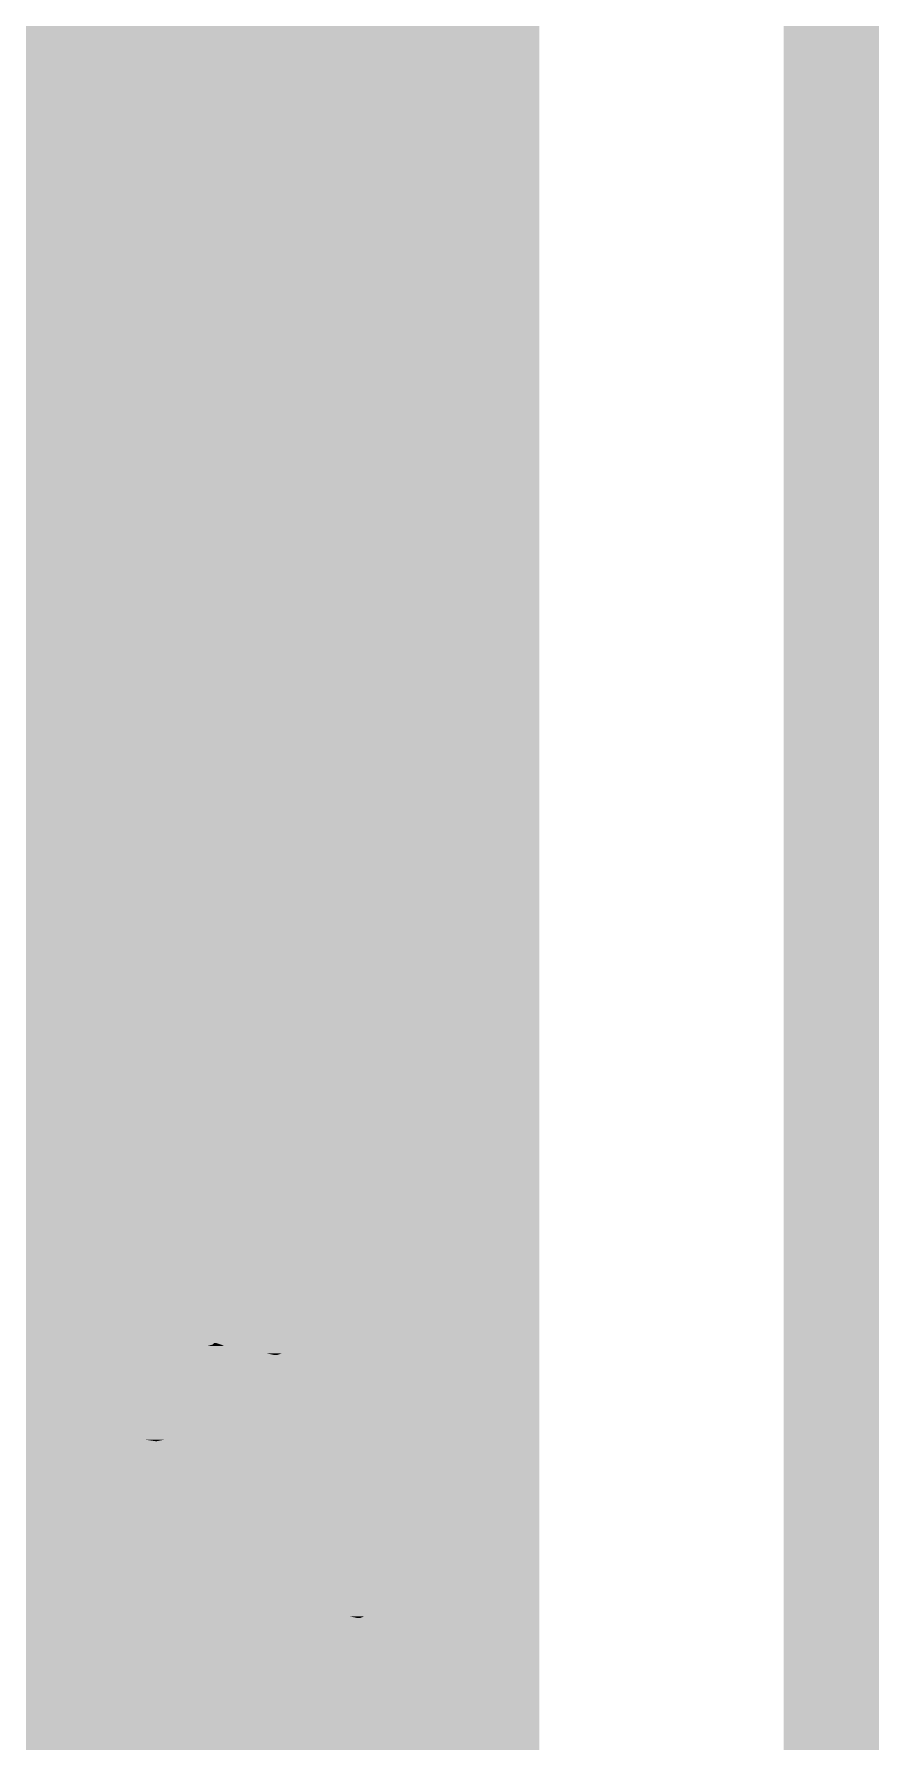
# Model space of a CAD drawing. Header units: millimetres. Extents: x -0.19 to 3.91, y -0.06 to 2.26.
# Drawn here: x 2.2633 to 2.3681, y 1.1543 to 1.366 of the extents above; entities that cross this region are included whole.
import ezdxf

# ---------------------------------------------------------------- set-up
doc = ezdxf.new("R2010")
doc.units = ezdxf.units.MM
doc.layers.get('0').update_dxf_attribs({"linetype": 'CONTINUOUS', "lineweight": 0})
for name, color, linetype, lineweight in [('PCB_KUR_GBL', 10, 'CONTINUOUS', 0), ('PCB_KUR_GKO', 130, 'CONTINUOUS', 0), ('PCB_KUR_GM10', 136, 'CONTINUOUS', 0), ('PCB_KUR_GTL', 30, 'CONTINUOUS', 0), ('PCB_KUR_GTO', 163, 'CONTINUOUS', 0)]:
    doc.layers.add(name, color=color, linetype=linetype, lineweight=lineweight)

# ---------------------------------------------------------------- blocks, each defined once
blk = doc.blocks.new('ROUND_8')
h = blk.add_hatch(color=256)
edge = h.paths.add_edge_path(flags=0)
edge.add_arc((0, 0), 0.005, 0, 360)

msp = doc.modelspace()

# ---------------------------------------------------------------- linework, layer by layer
at = {"layer": 'PCB_KUR_GBL'}
for points in [[(0.0984, 1.1995), (0.0984, 1.4052), (2.2638, 1.1995), (2.2638, 1.4052)], [(1.888, 1.1987), (1.884, 1.1995), (2.2638, 1.1987), (2.2638, 1.1995)], [(1.8915, 1.1965), (1.888, 1.1987), (2.2638, 1.1965), (2.2638, 1.1987)], [(1.9202, 1.1677), (1.8915, 1.1965), (2.2638, 1.1677), (2.2638, 1.1965)], [(1.9225, 1.1643), (1.9202, 1.1677), (2.2638, 1.1643), (2.2638, 1.1677)], [(1.9233, 1.1602), (1.9225, 1.1643), (2.2638, 1.1602), (2.2638, 1.1643)], [(1.9233, 0.8483), (1.9233, 1.1602), (2.2638, 0.8483), (2.2638, 1.1602)]]:
    msp.add_solid(points, dxfattribs=at)
at = {"layer": 'PCB_KUR_GKO', "lineweight": 211, "const_width": 0.0118}
msp.add_lwpolyline([(2.3622, 0), (2.3622, 1.5748)], dxfattribs=at)
at = {"layer": 'PCB_KUR_GM10', "lineweight": 211, "const_width": 0.01}
msp.add_lwpolyline([(2.2638, 1.3006), (2.2638, 1.6522)], dxfattribs=at)
at = {"layer": 'PCB_KUR_GTL'}
msp.add_solid([(1.2765, 1.1517), (1.2765, 1.3848), (2.326, 1.1517), (2.326, 1.3848)], dxfattribs=at)
at = {"layer": 'PCB_KUR_GTO'}
for points in [[(2.2291, 1.2478), (2.2286, 1.2489), (2.2636, 1.2478), (2.262, 1.2489)], [(2.2295, 1.2469), (2.2291, 1.2478), (2.2645, 1.2469), (2.2636, 1.2478)], [(2.2297, 1.2467), (2.2295, 1.2469), (2.2648, 1.2467), (2.2645, 1.2469)], [(2.22979, 1.2465), (2.2297, 1.2467), (2.2651, 1.2465), (2.2648, 1.2467)], [(2.22988, 1.2463), (2.22979, 1.2465), (2.2653, 1.2463), (2.2651, 1.2465)], [(2.2301, 1.2458), (2.22988, 1.2463), (2.26542, 1.2458), (2.2653, 1.2463)], [(2.2308, 1.2447), (2.2301, 1.2458), (2.26569, 1.2447), (2.26542, 1.2458)], [(2.2317, 1.2434), (2.2308, 1.2447), (2.266, 1.2434), (2.26569, 1.2447)], [(2.23199, 1.243), (2.2317, 1.2434), (2.2697, 1.243), (2.2688, 1.2434)], [(2.23214, 1.2428), (2.23199, 1.243), (2.2699, 1.2428), (2.2697, 1.243)], [(2.23294, 1.2417), (2.23214, 1.2428), (2.2708, 1.2417), (2.2699, 1.2428)], [(2.266, 1.2434), (2.2675, 1.2436), (2.2688, 1.2434), (2.2675, 1.2436)], [(2.23359, 1.2408), (2.23294, 1.2417), (2.2712, 1.2408), (2.2708, 1.2417)], [(2.2341, 1.2401), (2.23359, 1.2408), (2.2715, 1.2401), (2.2712, 1.2408)], [(2.23425, 1.2399), (2.2341, 1.2401), (2.2715, 1.2399), (2.2715, 1.2401)], [(2.23492, 1.239), (2.23425, 1.2399), (2.2712, 1.239), (2.2715, 1.2399)], [(2.23536, 1.2384), (2.23492, 1.239), (2.271, 1.2384), (2.2712, 1.239)], [(2.23573, 1.2379), (2.23536, 1.2384), (2.2705, 1.2379), (2.271, 1.2384)], [(2.2557, 1.2377), (2.2553, 1.2379), (2.2703, 1.2377), (2.2705, 1.2379)], [(2.2579, 1.2375), (2.2566, 1.2377), (2.2701, 1.2375), (2.2703, 1.2377)], [(2.2618, 1.2373), (2.2596, 1.2375), (2.269, 1.2373), (2.2701, 1.2375)], [(2.2642, 1.234), (2.2644, 1.2342), (2.271, 1.234), (2.2706, 1.2342)], [(2.2644, 1.2342), (2.2651, 1.2349), (2.2706, 1.2342), (2.26858, 1.2349)], [(2.2651, 1.2349), (2.2664, 1.2351), (2.26858, 1.2349), (2.268, 1.2351)], [(2.2638, 1.2318), (2.26394, 1.2323), (2.2752, 1.2318), (2.2743, 1.2323)], [(2.26394, 1.2323), (2.264, 1.2325), (2.2743, 1.2323), (2.27393, 1.2325)], [(2.264, 1.2325), (2.26407, 1.2329), (2.27393, 1.2325), (2.2732, 1.2329)], [(2.26407, 1.2329), (2.2642, 1.2336), (2.2732, 1.2329), (2.2718, 1.2336)], [(2.2642, 1.2336), (2.2642, 1.234), (2.2718, 1.2336), (2.271, 1.234)], [(2.2636, 1.2294), (2.26374, 1.2303), (2.2789, 1.2294), (2.2776, 1.2303)], [(2.26374, 1.2303), (2.2638, 1.2307), (2.2776, 1.2303), (2.27695, 1.2307)], [(2.2638, 1.2316), (2.2638, 1.2318), (2.2756, 1.2316), (2.2752, 1.2318)], [(2.2638, 1.2314), (2.2638, 1.2316), (2.2758, 1.2314), (2.2756, 1.2316)], [(2.2638, 1.2307), (2.2638, 1.2314), (2.27695, 1.2307), (2.2758, 1.2314)], [(2.2636, 1.2285), (2.2636, 1.2294), (2.2802, 1.2285), (2.2789, 1.2294)], [(2.2636, 1.2279), (2.2636, 1.2285), (2.2813, 1.2279), (2.2802, 1.2285)], [(2.2636, 1.2274), (2.2636, 1.2279), (2.282, 1.2274), (2.2813, 1.2279)], [(2.2636, 1.227), (2.2636, 1.2274), (2.2826, 1.227), (2.282, 1.2274)], [(2.2636, 1.2266), (2.2636, 1.227), (2.283, 1.2266), (2.2826, 1.227)], [(2.2636, 1.2257), (2.2636, 1.2266), (2.28402, 1.2257), (2.283, 1.2266)], [(2.26377, 1.2244), (2.2636, 1.2257), (2.2855, 1.2244), (2.28402, 1.2257)], [(2.2638, 1.2242), (2.26377, 1.2244), (2.28566, 1.2242), (2.2855, 1.2244)], [(2.2638, 1.2224), (2.2638, 1.2242), (2.28708, 1.2224), (2.28566, 1.2242)], [(2.26384, 1.222), (2.2638, 1.2224), (2.2874, 1.222), (2.28708, 1.2224)], [(2.26394, 1.2209), (2.26384, 1.222), (2.2883, 1.2209), (2.2874, 1.222)], [(2.264, 1.2202), (2.26394, 1.2209), (2.28877, 1.2202), (2.2883, 1.2209)], [(2.26402, 1.22), (2.264, 1.2202), (2.2889, 1.22), (2.28877, 1.2202)], [(2.26405, 1.2196), (2.26402, 1.22), (2.2892, 1.2196), (2.2889, 1.22)], [(2.26407, 1.2194), (2.26405, 1.2196), (2.2894, 1.2194), (2.2892, 1.2196)], [(2.2642, 1.218), (2.26407, 1.2194), (2.29036, 1.218), (2.2894, 1.2194)], [(2.26424, 1.2178), (2.2642, 1.218), (2.2905, 1.2178), (2.29036, 1.218)], [(2.26453, 1.2163), (2.26424, 1.2178), (2.2911, 1.2163), (2.2905, 1.2178)], [(2.2647, 1.2154), (2.26453, 1.2163), (2.29167, 1.2154), (2.2911, 1.2163)], [(2.2647, 1.2152), (2.2647, 1.2154), (2.2918, 1.2152), (2.29167, 1.2154)], [(2.2649, 1.2141), (2.2647, 1.2152), (2.292, 1.2141), (2.2918, 1.2152)], [(2.26499, 1.2135), (2.2649, 1.2141), (2.2922, 1.2135), (2.292, 1.2141)], [(2.2651, 1.2128), (2.26499, 1.2135), (2.2922, 1.2128), (2.2922, 1.2135)], [(2.26521, 1.2124), (2.2651, 1.2128), (2.2922, 1.2124), (2.2922, 1.2128)], [(2.2655, 1.2113), (2.26521, 1.2124), (2.2925, 1.2113), (2.2922, 1.2124)], [(2.26597, 1.2093), (2.2655, 1.2113), (2.29305, 1.2093), (2.2925, 1.2113)], [(2.26598, 1.20929), (2.26597, 1.2093), (2.28, 1.20929), (2.28, 1.2093)], [(2.26607, 1.2089), (2.26598, 1.20929), (2.28, 1.2089), (2.28, 1.20929)], [(2.26623, 1.2082), (2.26607, 1.2089), (2.2802, 1.2082), (2.28, 1.2089)], [(2.2803, 1.2091), (2.28001, 1.2093), (2.2931, 1.2091), (2.29305, 1.2093)], [(2.2806, 1.2089), (2.2803, 1.2091), (2.29334, 1.2089), (2.2931, 1.2091)], [(2.2811, 1.2086), (2.2806, 1.2089), (2.29369, 1.2086), (2.29334, 1.2089)], [(2.2664, 1.2075), (2.26623, 1.2082), (2.2802, 1.2075), (2.2802, 1.2082)], [(2.26662, 1.2069), (2.2664, 1.2075), (2.2802, 1.2069), (2.2802, 1.2075)], [(2.26703, 1.2058), (2.26662, 1.2069), (2.2804, 1.2058), (2.2802, 1.2069)], [(2.2817, 1.208), (2.2811, 1.2086), (2.2944, 1.208), (2.29369, 1.2086)], [(2.2828, 1.2073), (2.2817, 1.208), (2.29488, 1.2073), (2.2944, 1.208)], [(2.284, 1.2067), (2.2828, 1.2073), (2.2953, 1.2067), (2.29488, 1.2073)], [(2.2844, 1.2065), (2.284, 1.2067), (2.29537, 1.2065), (2.2953, 1.2067)], [(2.2671, 1.2056), (2.26703, 1.2058), (2.2804, 1.2056), (2.2804, 1.2058)], [(2.26747, 1.2045), (2.2671, 1.2056), (2.2804, 1.2045), (2.2804, 1.2056)], [(2.2848, 1.2062), (2.2846, 1.2065), (2.29548, 1.2062), (2.29537, 1.2065)], [(2.28577, 1.2056), (2.2848, 1.2062), (2.2957, 1.2056), (2.29548, 1.2062)], [(2.2861, 1.2054), (2.28577, 1.2056), (2.2957, 1.2054), (2.2957, 1.2056)], [(2.2879, 1.2045), (2.2861, 1.2054), (2.2957, 1.2045), (2.2957, 1.2054)], [(2.2677, 1.2038), (2.26747, 1.2045), (2.28053, 1.2038), (2.2804, 1.2045)], [(2.2677, 1.2036), (2.2677, 1.2038), (2.28056, 1.2036), (2.28053, 1.2038)], [(2.26785, 1.2034), (2.2677, 1.2036), (2.2806, 1.2034), (2.28056, 1.2036)], [(2.268, 1.2032), (2.26785, 1.2034), (2.2806, 1.2032), (2.2806, 1.2034)], [(2.2684, 1.2023), (2.268, 1.2032), (2.2806, 1.2023), (2.2806, 1.2032)], [(2.28413, 1.2021), (2.2844, 1.2027), (2.2894, 1.2021), (2.28831, 1.2027)], [(2.2844, 1.2027), (2.28469, 1.2032), (2.28831, 1.2027), (2.2874, 1.2032)], [(2.28469, 1.2032), (2.2848, 1.2034), (2.2874, 1.2032), (2.28695, 1.2034)], [(2.2848, 1.2034), (2.2855, 1.2036), (2.28695, 1.2034), (2.2865, 1.2036)], [(2.2855, 1.2036), (2.2857, 1.2038), (2.2865, 1.2036), (2.2859, 1.2038)], [(2.28828, 1.2043), (2.2879, 1.2045), (2.2957, 1.2043), (2.2957, 1.2045)], [(2.2896, 1.2036), (2.28828, 1.2043), (2.29554, 1.2036), (2.2957, 1.2043)], [(2.29, 1.2034), (2.2898, 1.2036), (2.2955, 1.2034), (2.29554, 1.2036)], [(2.2911, 1.203), (2.29, 1.2034), (2.29499, 1.203), (2.2955, 1.2034)], [(2.29176, 1.2027), (2.2911, 1.203), (2.2946, 1.2027), (2.29499, 1.203)], [(2.2922, 1.2025), (2.29176, 1.2027), (2.29405, 1.2025), (2.2946, 1.2027)], [(2.2931, 1.2023), (2.2922, 1.2025), (2.2935, 1.2023), (2.29405, 1.2025)], [(2.269, 1.2012), (2.2684, 1.2023), (2.2806, 1.2012), (2.2806, 1.2023)], [(2.2706, 1.1984), (2.269, 1.2012), (2.2806, 1.1984), (2.2806, 1.2012)], [(2.2835, 1.2003), (2.28356, 1.2005), (2.2918, 1.2003), (2.2916, 1.2005)], [(2.28356, 1.2005), (2.28365, 1.2008), (2.2916, 1.2005), (2.2911, 1.2008)], [(2.28365, 1.2008), (2.28384, 1.2014), (2.2911, 1.2008), (2.2903, 1.2014)], [(2.28384, 1.2014), (2.2839, 1.2016), (2.2903, 1.2014), (2.29004, 1.2016)], [(2.2839, 1.2016), (2.28413, 1.2021), (2.29004, 1.2016), (2.2894, 1.2021)], [(2.27252, 1.1957), (2.2706, 1.1984), (2.2806, 1.1957), (2.2806, 1.1984)], [(2.2833, 1.1981), (2.2835, 1.2003), (2.29442, 1.1981), (2.2918, 1.2003)], [(2.2833, 1.1977), (2.2833, 1.1981), (2.2949, 1.1977), (2.29442, 1.1981)], [(2.2833, 1.1957), (2.2833, 1.1977), (2.297, 1.1957), (2.2949, 1.1977)], [(2.2728, 1.1953), (2.27252, 1.1957), (2.28055, 1.1953), (2.2806, 1.1957)], [(2.273, 1.1951), (2.2728, 1.1953), (2.28053, 1.1951), (2.28055, 1.1953)], [(2.2734, 1.1946), (2.273, 1.1951), (2.28047, 1.1946), (2.28053, 1.1951)], [(2.2741, 1.194), (2.2734, 1.1946), (2.2804, 1.194), (2.28047, 1.1946)], [(2.275, 1.1931), (2.2741, 1.194), (2.28026, 1.1931), (2.2804, 1.194)], [(2.2833, 1.1951), (2.2833, 1.1957), (2.2979, 1.1951), (2.297, 1.1957)], [(2.2833, 1.1949), (2.2833, 1.1951), (2.2981, 1.1949), (2.2979, 1.1951)], [(2.28341, 1.1944), (2.2833, 1.1949), (2.2986, 1.1944), (2.2981, 1.1949)], [(2.28346, 1.1942), (2.28341, 1.1944), (2.2988, 1.1942), (2.2986, 1.1944)], [(2.2835, 1.194), (2.28346, 1.1942), (2.299, 1.194), (2.2988, 1.1942)], [(2.2837, 1.1925), (2.2835, 1.194), (2.30023, 1.1925), (2.299, 1.194)], [(2.27567, 1.1927), (2.275, 1.1931), (2.2802, 1.1927), (2.28026, 1.1931)], [(2.276, 1.1925), (2.27567, 1.1927), (2.28009, 1.1925), (2.2802, 1.1927)], [(2.27679, 1.192), (2.276, 1.1925), (2.2798, 1.192), (2.28009, 1.1925)], [(2.2771, 1.1918), (2.27679, 1.192), (2.2795, 1.1918), (2.2798, 1.192)], [(2.28377, 1.1918), (2.2837, 1.1925), (2.3008, 1.1918), (2.30023, 1.1925)], [(2.2785, 1.1916), (2.2771, 1.1918), (2.2785, 1.1916), (2.2795, 1.1918)], [(2.2839, 1.1905), (2.28377, 1.1918), (2.30157, 1.1905), (2.3008, 1.1918)], [(2.28407, 1.1896), (2.2839, 1.1905), (2.3021, 1.1896), (2.30157, 1.1905)], [(2.28424, 1.1887), (2.28407, 1.1896), (2.3025, 1.1887), (2.3021, 1.1896)], [(2.28435, 1.1881), (2.28424, 1.1887), (2.3029, 1.1881), (2.3025, 1.1887)], [(2.28445, 1.1876), (2.28435, 1.1881), (2.3032, 1.1876), (2.3029, 1.1881)], [(2.28449, 1.1874), (2.28445, 1.1876), (2.3032, 1.1874), (2.3032, 1.1876)], [(2.2846, 1.1868), (2.28449, 1.1874), (2.30348, 1.1868), (2.3032, 1.1874)], [(2.28476, 1.1861), (2.2846, 1.1868), (2.3038, 1.1861), (2.30348, 1.1868)], [(2.285, 1.185), (2.28476, 1.1861), (2.30397, 1.185), (2.3038, 1.1861)], [(2.28508, 1.1848), (2.285, 1.185), (2.304, 1.1848), (2.30397, 1.185)], [(2.2855, 1.1837), (2.28508, 1.1848), (2.304, 1.1837), (2.304, 1.1848)], [(2.2855, 1.1835), (2.2855, 1.1837), (2.304, 1.1835), (2.304, 1.1837)], [(2.2859, 1.1828), (2.2855, 1.1835), (2.304, 1.1828), (2.304, 1.1835)], [(2.2863, 1.1817), (2.2859, 1.1828), (2.30383, 1.1817), (2.304, 1.1828)], [(2.28641, 1.1815), (2.2863, 1.1817), (2.3038, 1.1815), (2.30383, 1.1817)], [(2.28662, 1.1811), (2.28641, 1.1815), (2.3036, 1.1811), (2.3038, 1.1815)], [(2.287, 1.1804), (2.28662, 1.1811), (2.30382, 1.1804), (2.3036, 1.1811)], [(2.2872, 1.18), (2.287, 1.1804), (2.30395, 1.18), (2.30382, 1.1804)], [(2.2879, 1.1793), (2.2872, 1.18), (2.30417, 1.1793), (2.30395, 1.18)], [(2.2887, 1.1782), (2.2879, 1.1793), (2.30451, 1.1782), (2.30417, 1.1793)], [(2.2893, 1.1776), (2.2887, 1.1782), (2.3047, 1.1776), (2.30451, 1.1782)], [(2.2898, 1.1771), (2.2893, 1.1776), (2.305, 1.1771), (2.3047, 1.1776)], [(2.29, 1.1769), (2.2898, 1.1771), (2.30512, 1.1769), (2.305, 1.1771)], [(2.2905, 1.1765), (2.29, 1.1769), (2.30536, 1.1765), (2.30512, 1.1769)], [(2.2911, 1.1761), (2.2905, 1.1765), (2.3056, 1.1761), (2.30536, 1.1765)], [(2.292, 1.1754), (2.2911, 1.1761), (2.30577, 1.1754), (2.3056, 1.1761)], [(2.2931, 1.1747), (2.292, 1.1754), (2.30595, 1.1747), (2.30577, 1.1754)], [(2.29342, 1.1745), (2.2931, 1.1747), (2.306, 1.1745), (2.30595, 1.1747)], [(2.2944, 1.1739), (2.29342, 1.1745), (2.306, 1.1739), (2.306, 1.1745)], [(2.2962, 1.1728), (2.2944, 1.1739), (2.306, 1.1728), (2.306, 1.1739)], [(2.2964, 1.1726), (2.2962, 1.1728), (2.306, 1.1726), (2.306, 1.1728)], [(2.297, 1.1723), (2.2964, 1.1726), (2.306, 1.1723), (2.306, 1.1726)], [(2.2979, 1.1719), (2.297, 1.1723), (2.306, 1.1719), (2.306, 1.1723)], [(2.29822, 1.1717), (2.2979, 1.1719), (2.306, 1.1717), (2.306, 1.1719)], [(2.299, 1.1712), (2.29822, 1.1717), (2.30571, 1.1712), (2.306, 1.1717)], [(2.29944, 1.171), (2.299, 1.1712), (2.3056, 1.171), (2.30571, 1.1712)], [(2.3014, 1.1701), (2.29944, 1.171), (2.3047, 1.1701), (2.3056, 1.171)], [(2.3025, 1.1699), (2.3014, 1.1701), (2.30425, 1.1699), (2.3047, 1.1701)], [(2.3034, 1.1697), (2.3025, 1.1699), (2.3038, 1.1697), (2.30425, 1.1699)], [(2.16771, 1.1579), (2.16797, 1.1581), (2.2824, 1.1579), (2.2811, 1.1581)], [(2.16797, 1.1581), (2.16824, 1.1583), (2.2793, 1.1581), (2.2774, 1.1583)], [(2.16797, 1.1581), (2.16797, 1.1581), (2.2811, 1.1581), (2.2793, 1.1581)], [(2.16824, 1.1583), (2.16863, 1.1586), (2.2754, 1.1583), (2.2741, 1.1586)], [(2.16863, 1.1586), (2.16889, 1.1588), (2.2708, 1.1586), (2.2673, 1.1588)], [(2.16863, 1.1586), (2.16863, 1.1586), (2.2741, 1.1586), (2.2708, 1.1586)], [(2.16889, 1.1588), (2.16915, 1.159), (2.2653, 1.1588), (2.2631, 1.159)], [(2.16433, 1.1553), (2.16745, 1.1577), (2.2859, 1.1553), (2.2857, 1.1577)], [(2.16745, 1.1577), (2.16771, 1.1579), (2.2846, 1.1577), (2.2837, 1.1579)], [(2.16745, 1.1577), (2.16745, 1.1577), (2.2857, 1.1577), (2.2855, 1.1577)], [(2.16771, 1.1579), (2.16771, 1.1579), (2.2837, 1.1579), (2.2824, 1.1579)], [(2.2859, 1.1553), (2.2953, 1.1572), (2.29517, 1.1553), (2.2953, 1.1572)], [(2.1599, 1.1519), (2.16433, 1.1553), (2.29493, 1.1519), (2.29517, 1.1553)]]:
    msp.add_solid(points, dxfattribs=at)

# ---------------------------------------------------------------- block references
at = {"layer": 'PCB_KUR_GM10'}
msp.add_blockref('ROUND_8', (2.2638, 1.3006), dxfattribs=at)

doc.saveas('drawing.dxf')
